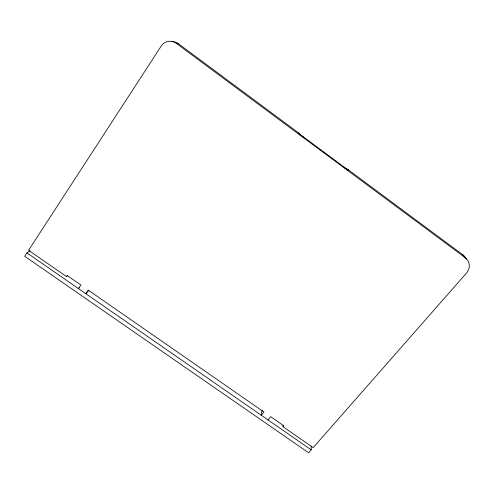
<?xml version="1.0" encoding="UTF-8"?>
<svg xmlns="http://www.w3.org/2000/svg" width="494" height="494" viewBox="0 0 494 494"><rect width="100%" height="100%" fill="white"/><g stroke="black" fill="none" stroke-linecap="round" stroke-linejoin="round"><path stroke-width="0.74" d="M303.05 137.381L303.094 136.64M346.14 168.936A4.465 4.341 -25.4 0 1 348.264 169.769L462.816 254.768L465.15 257.633A11.899 10.905 -18.1 0 1 466.49 273.083L313.184 447.626L282.994 426.693L283.087 425.297M300.019 134.905A5.706 5.662 -53 0 0 298.537 133.257L298.58 132.898L178.303 43.651A11.189 10.565 74.1 0 0 171.696 41.545M30.097 250.717L26.911 252.879L24.7 256.281L308.645 452.794L311.22 449.855L311.177 446.02M178.303 43.651L176.29 43.342A11.362 10.726 73.9 0 0 161.297 45.948L28.59 250.291L66.523 276.591L67.227 275.547L80.899 285.032L78.453 288.589L79.515 287.539M262.678 410.199L261.789 411.267L261.27 415.25L263.969 412.021L88.247 290.132L85.789 293.671L88.364 290.991M267.946 419.875L270.65 416.652L283.784 425.76L282.994 426.693M66.523 276.591L67.635 275.603M26.911 252.879L311.22 449.855M298.537 133.257L348.474 170.313L348.264 169.769M176.29 43.342L465.15 257.633M344.942 167.688L345.325 168.744M462.816 254.768A11.72 10.757 -18.3 0 1 466.256 259.239M346.343 169.473A4.489 4.36 -25.2 0 1 348.474 170.313M298.58 132.898A5.675 5.632 -53.5 0 1 300.389 135.195"/></g></svg>
